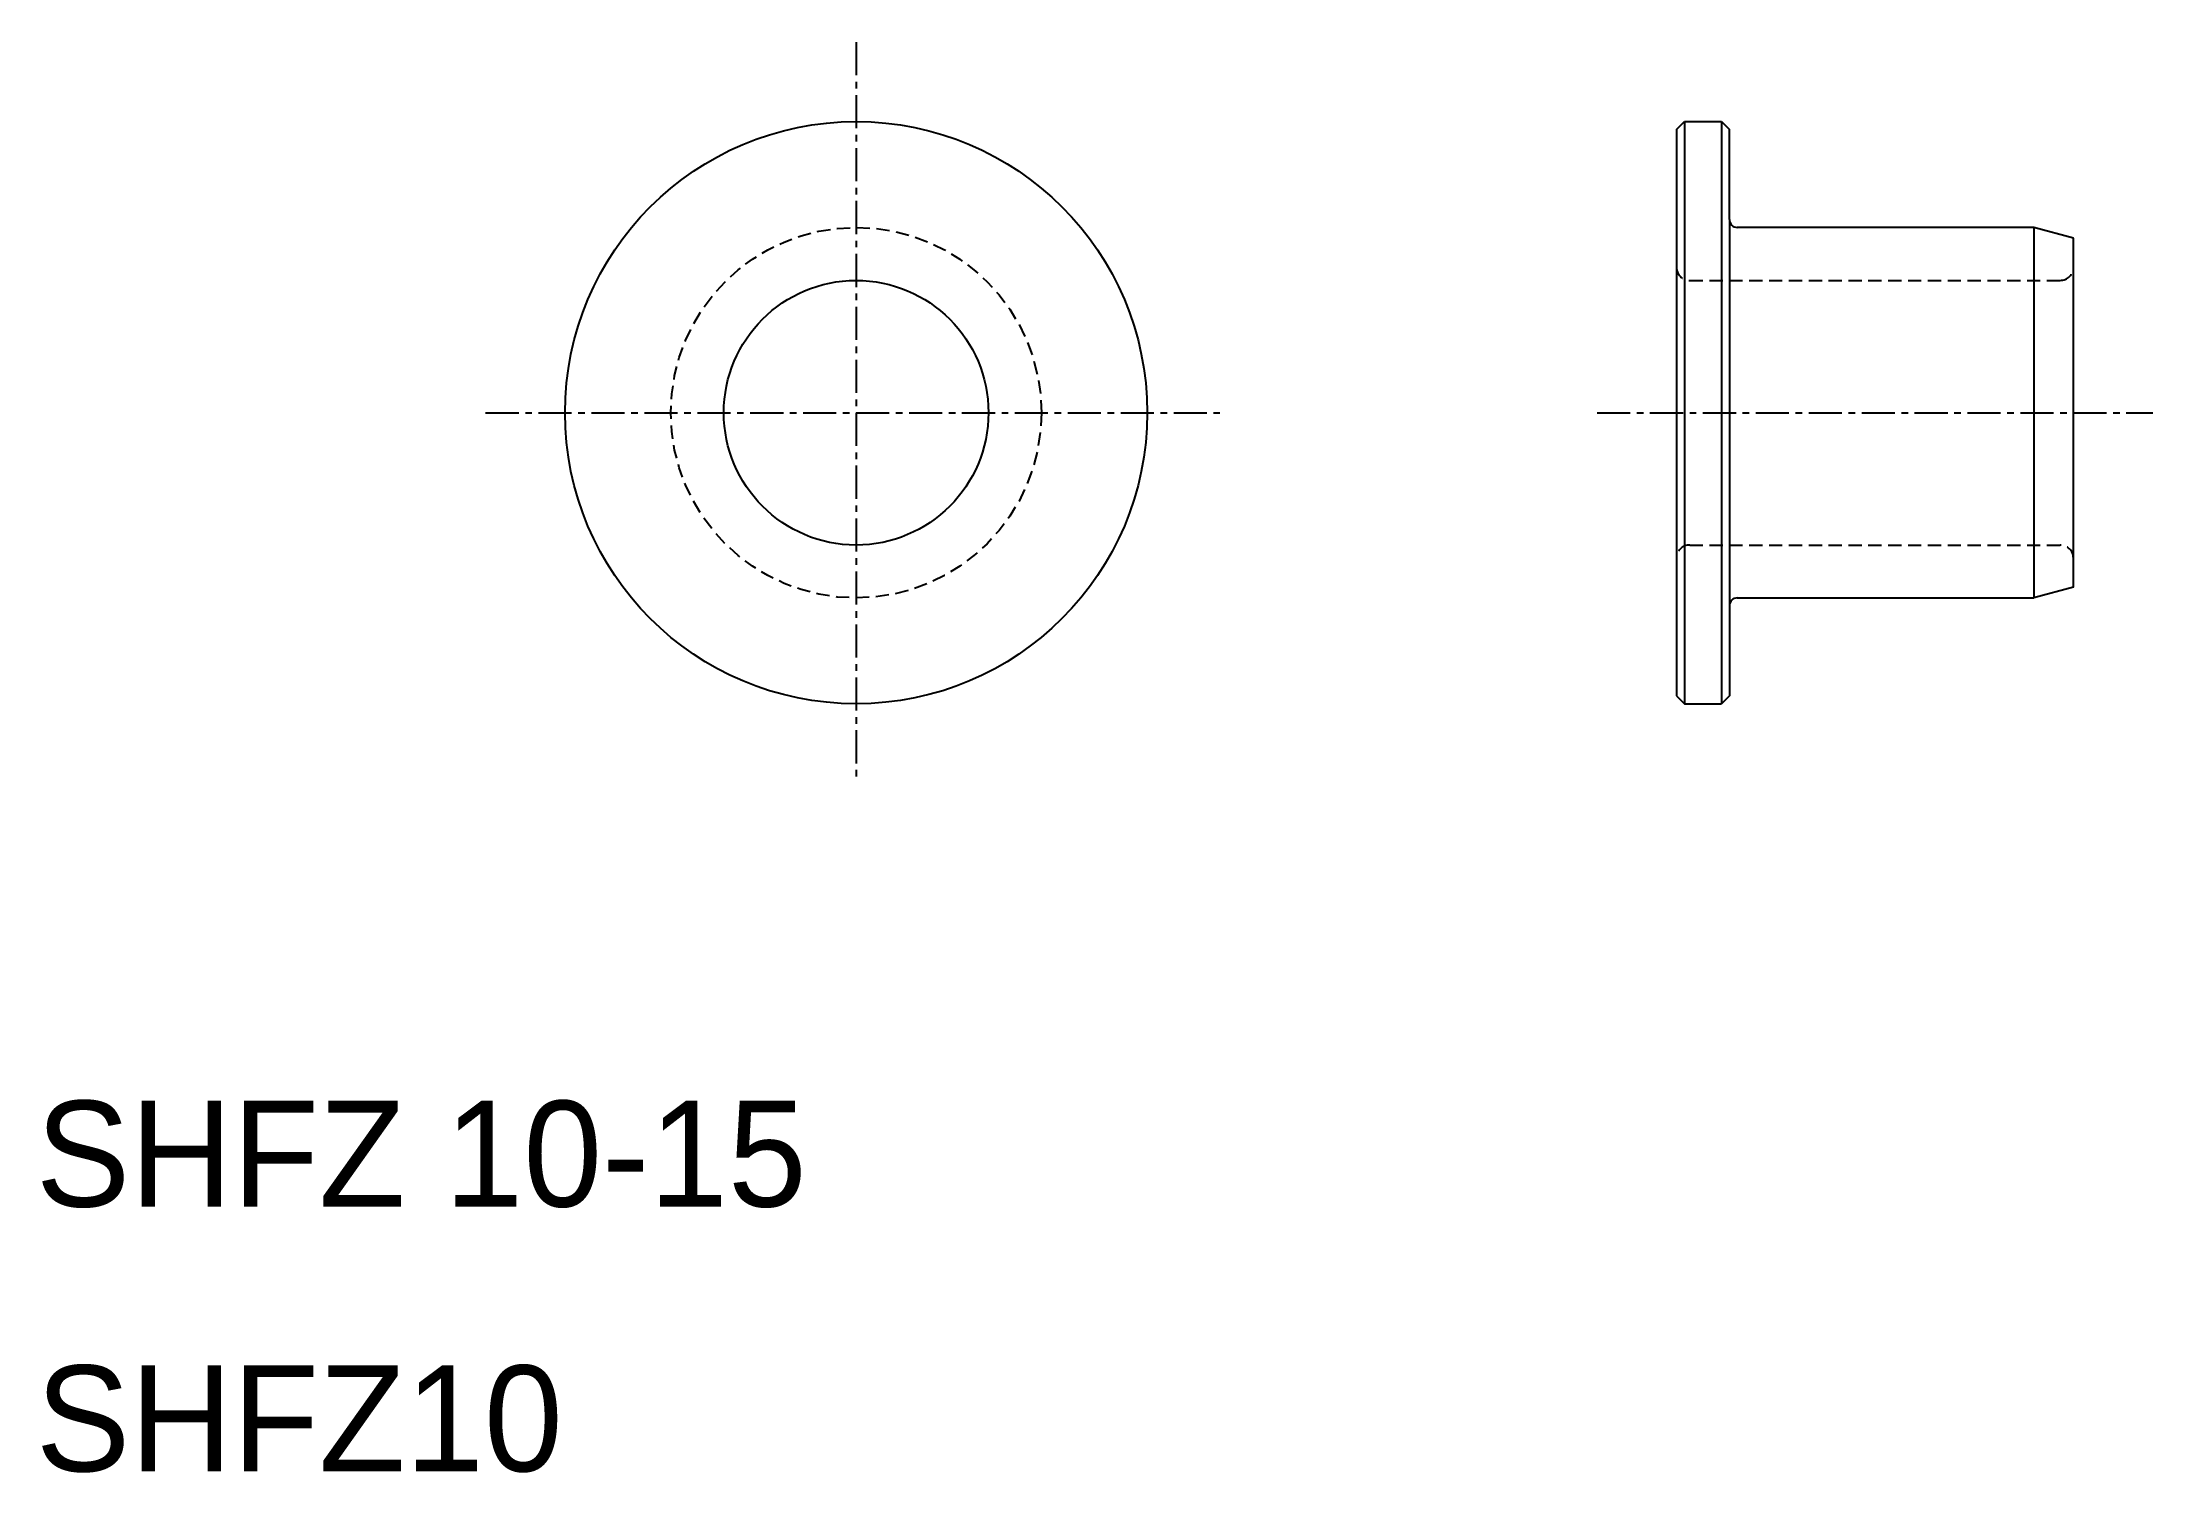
# Model space of a CAD drawing. Extents: x 10.2 to 90, y 9.9 to 64.
import ezdxf

# ---------------------------------------------------------------- set-up
doc = ezdxf.new("R2010")
doc.units = 0
doc.linetypes.add('CENTER', pattern=[2, 1.25, -0.25, 0.25, -0.25])
doc.linetypes.add('DASHED', pattern=[0.75, 0.5, -0.25])
doc.layers.get('0').update_dxf_attribs({"linetype": 'CONTINUOUS'})
doc.layers.add('CENTER', color=1, linetype='CENTER')

msp = doc.modelspace()

# ---------------------------------------------------------------- linework, layer by layer
at = {"color": 7, "linetype": 'CONTINUOUS'}
for p, q in [((72, 60.7), (72.3, 61)), ((72, 60.7), (72, 39.3)), ((72.3, 61), (72.3, 39)), ((72.3, 61), (73.7, 61)), ((73.7, 61), (74, 60.7)), ((73.7, 61), (73.7, 39)), ((74, 57.3), (74, 60.7)), ((74, 57.3), (74, 42.7)), ((85.5, 57), (74.3, 57)), ((87, 56.598), (85.5, 57)), ((85.5, 57), (85.5, 43)), ((87, 43.402), (87, 56.598)), ((87, 43.402), (85.5, 43)), ((74, 42.7), (74, 39.3)), ((74.3, 43), (85.5, 43)), ((72, 39.3), (72.3, 39)), ((74, 39.3), (73.7, 39)), ((72.3, 39), (73.7, 39))]:
    msp.add_line(p, q, dxfattribs=at)
at = {"color": 3, "linetype": 'DASHED'}
for p, q in [((72.5, 55), (86.5, 55)), ((72.5, 45), (86.5, 45))]:
    msp.add_line(p, q, dxfattribs=at)
at = {"color": 7, "linetype": 'CONTINUOUS'}
for radius in [11, 5]:
    msp.add_circle((41, 50), radius, dxfattribs=at)
at = {"color": 3, "linetype": 'DASHED'}
msp.add_circle((41, 50), 7, dxfattribs=at)
at = {"color": 7, "linetype": 'CONTINUOUS'}
for centre, start, end in [((74.3, 57.3), 180, 270), ((74.3, 42.7), 90, 180)]:
    msp.add_arc(centre, 0.3, start, end, dxfattribs=at)
at = {"color": 3, "linetype": 'DASHED'}
for centre, start, end in [((72.5, 55.5), 180, 270), ((86.5, 55.5), 270, 0), ((72.5, 44.5), 90, 180), ((86.5, 44.5), 0, 90)]:
    msp.add_arc(centre, 0.5, start, end, dxfattribs=at)
at = {"layer": 'CENTER', "color": 1, "linetype": 'CENTER'}
for p, q in [((41, 64), (41, 36)), ((27, 50), (55, 50)), ((69, 50), (90, 50))]:
    msp.add_line(p, q, dxfattribs=at)

# ---------------------------------------------------------------- texts
at = {"color": 7, "linetype": 'CONTINUOUS'}
for s, p in [('SHFZ 10-15', (10, 20)), ('SHFZ10', (10, 10))]:
    msp.add_text(s, height=4, dxfattribs=at).set_placement(p)

doc.saveas('drawing.dxf')
